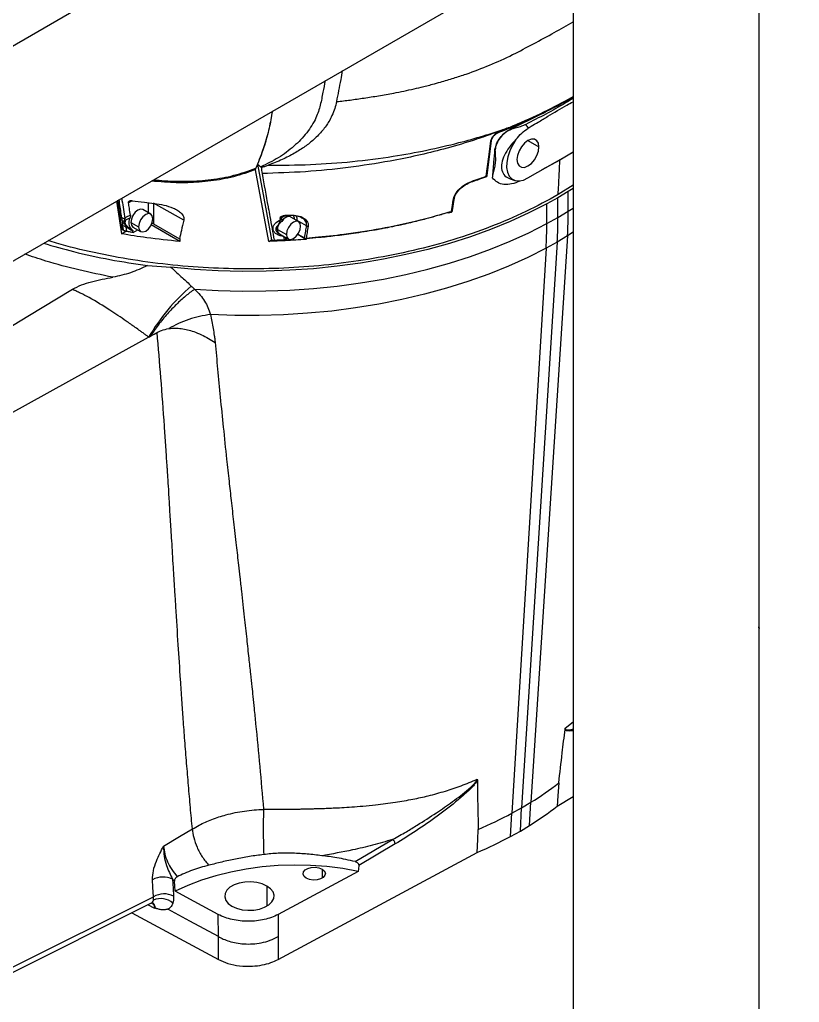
# Model space of a CAD drawing. Header units: millimetres. Extents: x -356 to 237, y 0 to 365.
# Drawn here: x -219.13 to -210.75, y 230.51 to 241.07 of the extents above; entities that cross this region are included whole.
import ezdxf

# ---------------------------------------------------------------- set-up
doc = ezdxf.new("R2010")
doc.units = ezdxf.units.MM

msp = doc.modelspace()

# ---------------------------------------------------------------- linework, layer by layer
at = {"color": 7, "linetype": 'Continuous', "lineweight": 25}
for p, q in [((-175.269, 266.149), (-223.396, 238.365)), ((-222.396, 236.633), (-174.269, 264.417)), ((-211.183, 190.186), (-211.183, 243.106)), ((-213.183, 241.952), (-213.183, 190.186)), ((-213.237, 240.207), (-213.183, 240.239)), ((-213.233, 240.215), (-213.183, 240.245)), ((-213.852, 239.896), (-213.845, 239.892)), ((-213.667, 239.771), (-213.549, 239.703)), ((-214.018, 239.67), (-214.022, 239.673)), ((-213.667, 239.369), (-213.183, 239.648)), ((-213.324, 239.562), (-213.518, 239.455)), ((-213.183, 239.647), (-213.324, 239.562)), ((-216.451, 238.688), (-216.593, 239.458)), ((-216.572, 239.517), (-216.59, 239.474)), ((-216.572, 239.517), (-216.476, 238.997)), ((-213.86, 239.36), (-213.808, 239.343)), ((-213.754, 239.338), (-213.754, 239.335)), ((-213.183, 239.291), (-213.343, 239.19)), ((-213.183, 239.257), (-213.234, 239.225)), ((-218.026, 238.814), (-218.073, 239.129)), ((-214.477, 239.019), (-214.461, 239.139)), ((-213.345, 239.156), (-213.465, 239.092)), ((-213.234, 239.225), (-213.345, 239.156)), ((-213.345, 238.944), (-213.345, 239.156)), ((-213.234, 239.013), (-213.234, 239.225)), ((-218.087, 239.121), (-218.035, 238.769)), ((-217.919, 239.125), (-217.958, 239.103)), ((-217.719, 238.981), (-217.803, 239.029)), ((-217.745, 238.996), (-217.745, 239.096)), ((-217.365, 238.915), (-217.69, 239.097)), ((-217.69, 239.097), (-217.69, 238.877)), ((-213.465, 238.879), (-213.465, 239.092)), ((-213.234, 239.013), (-213.183, 239.045)), ((-217.999, 238.933), (-218.005, 238.903)), ((-216.476, 238.997), (-216.422, 238.704)), ((-216.283, 238.96), (-216.315, 238.942)), ((-216.239, 238.963), (-216.239, 238.963)), ((-216.133, 238.901), (-216.216, 238.949)), ((-214.526, 238.993), (-214.49, 239.003)), ((-214.524, 239), (-214.487, 239.009)), ((-213.465, 238.879), (-213.345, 238.944)), ((-213.345, 238.944), (-213.234, 239.013)), ((-218.005, 238.903), (-218.002, 238.878)), ((-217.934, 238.891), (-217.85, 238.843)), ((-217.911, 238.842), (-217.828, 238.793)), ((-217.91, 238.783), (-217.859, 238.812)), ((-217.408, 238.687), (-217.715, 238.864)), ((-217.69, 238.877), (-217.411, 238.716)), ((-216.358, 238.817), (-216.263, 238.763)), ((-216.045, 238.856), (-216.145, 238.912)), ((-216.145, 238.912), (-216.145, 238.908)), ((-218.035, 238.769), (-217.987, 238.796)), ((-216.336, 238.768), (-216.241, 238.713)), ((-216.29, 238.738), (-216.294, 238.744)), ((-216.275, 238.702), (-216.249, 238.718)), ((-216.271, 238.711), (-216.255, 238.721)), ((-216.144, 238.761), (-216.141, 238.76)), ((-216.141, 238.76), (-216.062, 238.718)), ((-216.139, 238.766), (-216.067, 238.727)), ((-216.05, 238.709), (-216.106, 238.741)), ((-216.051, 238.722), (-215.955, 238.732)), ((-213.242, 238.748), (-213.637, 232.659)), ((-213.242, 238.748), (-213.353, 238.679)), ((-213.183, 238.785), (-213.242, 238.748)), ((-216.451, 238.688), (-216.422, 238.704)), ((-213.473, 238.615), (-213.841, 232.541)), ((-213.353, 238.679), (-213.735, 232.598)), ((-213.353, 238.679), (-213.473, 238.615)), ((-217.755, 238.427), (-217.503, 238.409)), ((-211.186, 234.534), (-211.183, 234.563)), ((-211.183, 234.511), (-211.181, 234.534)), ((-213.266, 233.454), (-213.183, 233.522)), ((-213.352, 232.617), (-213.183, 232.721)), ((-213.841, 232.541), (-213.735, 232.598)), ((-213.749, 232.349), (-213.735, 232.598)), ((-213.735, 232.598), (-213.637, 232.659)), ((-213.651, 232.409), (-213.637, 232.659)), ((-213.854, 232.292), (-213.841, 232.541)), ((-213.749, 232.349), (-213.651, 232.409)), ((-213.854, 232.292), (-213.749, 232.349)), ((-215.523, 232.021), (-215.121, 232.259)), ((-215.095, 232.211), (-215.485, 231.98)), ((-216.35, 230.97), (-214.213, 232.12)), ((-215.49, 231.916), (-216.351, 231.453)), ((-215.879, 231.941), (-215.879, 231.843)), ((-216.472, 231.759), (-216.472, 231.542)), ((-219.232, 230.872), (-217.69, 231.644)), ((-217.691, 231.606), (-217.69, 231.644)), ((-219.268, 230.798), (-217.72, 231.573)), ((-217.675, 231.518), (-217.751, 231.557)), ((-217.924, 231.471), (-216.993, 230.97)), ((-217.671, 231.52), (-217.675, 231.518)), ((-216.993, 231.217), (-216.994, 231.453)), ((-216.993, 231.217), (-216.993, 231.217)), ((-216.993, 230.97), (-216.993, 231.217)), ((-216.35, 231.217), (-216.35, 230.97))]:
    msp.add_line(p, q, dxfattribs=at)
at = {"color": 7, "linetype": 'Continuous', "lineweight": 25, "flags": 128}
for points in [[(-214.116, 239.388), (-214.088, 239.598), (-214.067, 239.763)], [(-214.107, 239.397), (-214.084, 239.567), (-214.058, 239.772)], [(-213.796, 239.781), (-213.833, 239.723), (-213.863, 239.661), (-213.884, 239.598), (-213.896, 239.537), (-213.897, 239.48), (-213.887, 239.43), (-213.868, 239.389), (-213.84, 239.359), (-213.804, 239.342), (-213.762, 239.338), (-213.716, 239.347), (-213.667, 239.369)], [(-213.549, 239.703), (-213.555, 239.742), (-213.572, 239.77), (-213.598, 239.785), (-213.631, 239.786), (-213.667, 239.771), (-213.704, 239.743), (-213.737, 239.705), (-213.763, 239.66), (-213.78, 239.612), (-213.786, 239.566)], [(-213.786, 239.566), (-213.78, 239.527), (-213.763, 239.499), (-213.737, 239.484), (-213.704, 239.483), (-213.667, 239.498), (-213.631, 239.526), (-213.598, 239.564), (-213.572, 239.609), (-213.555, 239.657), (-213.549, 239.703)], [(-216.538, 239.488), (-216.534, 239.484), (-216.531, 239.482)], [(-214.116, 239.388), (-214.116, 239.385), (-214.117, 239.383), (-214.118, 239.382), (-214.119, 239.381), (-214.12, 239.381)], [(-214.273, 239.333), (-214.274, 239.331), (-214.274, 239.329), (-214.275, 239.327), (-214.276, 239.327), (-214.277, 239.326)], [(-214.487, 239.009), (-214.478, 239.077), (-214.471, 239.13)], [(-217.803, 239.029), (-217.828, 239.034), (-217.857, 239.024), (-217.886, 239), (-217.911, 238.967), (-217.928, 238.928), (-217.934, 238.891)], [(-213.465, 239.092), (-213.657, 238.993), (-213.859, 238.902), (-214.069, 238.816), (-214.286, 238.738), (-214.511, 238.666), (-214.742, 238.602), (-214.979, 238.545), (-215.221, 238.496), (-215.468, 238.454), (-215.717, 238.42), (-215.97, 238.394), (-216.225, 238.377), (-216.481, 238.367), (-216.738, 238.365), (-216.994, 238.372), (-217.25, 238.386), (-217.503, 238.409)], [(-217.697, 238.931), (-217.703, 238.962), (-217.719, 238.981), (-217.744, 238.986), (-217.774, 238.976), (-217.803, 238.952), (-217.828, 238.918), (-217.844, 238.88), (-217.85, 238.843)], [(-217.85, 238.843), (-217.844, 238.813), (-217.828, 238.793), (-217.803, 238.789), (-217.774, 238.799), (-217.744, 238.822), (-217.719, 238.856), (-217.703, 238.894), (-217.697, 238.931)], [(-216.315, 238.942), (-216.314, 238.933), (-216.313, 238.926)], [(-216.216, 238.949), (-216.218, 238.95), (-216.234, 238.954), (-216.254, 238.951), (-216.274, 238.941), (-216.295, 238.925), (-216.313, 238.903)], [(-218.01, 238.805), (-218.015, 238.834), (-218.018, 238.856)], [(-217.986, 238.847), (-217.982, 238.817), (-217.978, 238.794)], [(-217.934, 238.891), (-217.928, 238.861), (-217.911, 238.842), (-217.911, 238.842)], [(-217.25, 238.174), (-216.995, 238.16), (-216.738, 238.153), (-216.482, 238.155), (-216.225, 238.164), (-215.971, 238.182), (-215.718, 238.208), (-215.468, 238.242), (-215.221, 238.283), (-214.979, 238.333), (-214.742, 238.39), (-214.511, 238.454), (-214.286, 238.526), (-214.069, 238.604), (-213.859, 238.689), (-213.657, 238.781), (-213.465, 238.879)], [(-216.11, 238.851), (-216.116, 238.881), (-216.133, 238.901), (-216.157, 238.905), (-216.187, 238.895), (-216.216, 238.872), (-216.241, 238.838), (-216.258, 238.8), (-216.263, 238.763)], [(-216.263, 238.763), (-216.258, 238.732), (-216.241, 238.713), (-216.216, 238.708), (-216.187, 238.718), (-216.157, 238.742), (-216.133, 238.776), (-216.116, 238.814), (-216.11, 238.851)], [(-216.29, 238.738), (-216.288, 238.739), (-216.286, 238.739)], [(-216.283, 238.706), (-216.287, 238.724), (-216.29, 238.738)], [(-216.275, 238.733), (-216.274, 238.726), (-216.271, 238.711)], [(-216.141, 238.76), (-216.141, 238.76), (-216.142, 238.761)], [(-216.051, 238.715), (-216.052, 238.715), (-216.052, 238.715)], [(-213.473, 238.615), (-213.669, 238.515), (-213.875, 238.422), (-214.089, 238.335), (-214.312, 238.256), (-214.542, 238.183), (-214.778, 238.119), (-215.021, 238.062), (-215.268, 238.013), (-215.52, 237.972), (-215.776, 237.939), (-216.034, 237.915), (-216.294, 237.899), (-216.555, 237.891), (-216.817, 237.892), (-217.078, 237.901)], [(-216.422, 238.704), (-216.412, 238.699), (-216.404, 238.695)], [(-219.649, 237.515), (-219.039, 237.883), (-218.561, 238.173)], [(-219.232, 236.834), (-218.398, 237.295), (-217.742, 237.658)], [(-217.742, 237.658), (-217.732, 237.663), (-217.724, 237.668)], [(-217.724, 237.668), (-217.683, 237.69), (-217.666, 237.7), (-217.658, 237.704), (-217.655, 237.706), (-217.653, 237.707), (-217.652, 237.708), (-217.652, 237.708), (-217.651, 237.708), (-217.651, 237.708)], [(-213.337, 232.867), (-213.346, 232.727), (-213.352, 232.617)], [(-217.583, 232.187), (-217.409, 232.291), (-217.272, 232.372)], [(-214.213, 232.12), (-214.206, 232.259), (-214.201, 232.368)], [(-215.49, 231.916), (-215.657, 231.946), (-215.828, 231.968), (-216.002, 231.98), (-216.176, 231.984), (-216.351, 231.978), (-216.524, 231.964), (-216.694, 231.941), (-216.86, 231.909), (-217.02, 231.869), (-217.174, 231.821), (-217.32, 231.765), (-217.456, 231.702)], [(-216.049, 231.843), (-216.073, 231.863), (-216.084, 231.886), (-216.08, 231.91), (-216.062, 231.932), (-216.033, 231.949), (-215.995, 231.959), (-215.954, 231.961), (-215.913, 231.955), (-215.879, 231.941)], [(-215.485, 231.98), (-215.488, 231.944), (-215.49, 231.916)], [(-215.879, 231.941), (-215.855, 231.921), (-215.844, 231.898), (-215.848, 231.874), (-215.866, 231.852), (-215.895, 231.835), (-215.933, 231.825), (-215.975, 231.823), (-216.015, 231.829), (-216.049, 231.843)], [(-217.69, 231.644), (-217.696, 231.746), (-217.7, 231.826)], [(-217.486, 231.834), (-217.48, 231.732), (-217.475, 231.652)], [(-217.456, 231.702), (-217.46, 231.761), (-217.463, 231.807)], [(-216.472, 231.759), (-216.523, 231.782), (-216.581, 231.797), (-216.644, 231.804), (-216.708, 231.802), (-216.769, 231.791), (-216.824, 231.772), (-216.869, 231.745), (-216.902, 231.714), (-216.921, 231.679), (-216.925, 231.642), (-216.914, 231.605), (-216.887, 231.571), (-216.848, 231.542)], [(-216.848, 231.542), (-216.798, 231.52), (-216.739, 231.504), (-216.676, 231.498), (-216.612, 231.5), (-216.551, 231.511), (-216.496, 231.53), (-216.451, 231.556), (-216.418, 231.588), (-216.399, 231.623), (-216.395, 231.66), (-216.406, 231.696), (-216.433, 231.73), (-216.472, 231.759)], [(-216.994, 231.453), (-217.253, 231.593), (-217.456, 231.702)], [(-216.993, 231.217), (-217.298, 231.38), (-217.537, 231.509)], [(-216.351, 231.453), (-216.35, 231.321), (-216.35, 231.217)]]:
    msp.add_lwpolyline(points, dxfattribs=at)
at = {"color": 7, "linetype": 'Continuous', "lineweight": 25}
for centre, radius, start, end in [((-213.242, 240.215), 0.00894, 302.2002, 359.6587), ((-213.979, 239.869), 0.00706, 299.1763, 4.6041), ((-213.818, 239.933), 0.00722, 298.528, 3.5209), ((-213.503, 240.034), 0.208, 205.2787, 218.3751), ((-214.069, 239.775), 0.0118, 281.6309, 349.5881), ((-214.126, 239.399), 0.0197, 289.9018, 352.5488), ((-214.118, 239.399), 0.0119, 281.6111, 348.4035), ((-214.473, 239.143), 0.0125, 277.1992, 347.9132), ((-217.991, 239.02), 0.0871, 242.8412, 264.5899), ((-217.856, 238.888), 0.0992, 151.2823, 225.9478), ((-216.332, 238.963), 0.0264, 277.705, 307.8674), ((-216.329, 238.947), 0.0264, 277.7622, 307.8557), ((-216.293, 238.966), 0.018, 346.2319, 6.3812), ((-216.255, 238.968), 0.0169, 345.1278, 6.5792), ((-216.244, 238.92), 0.0709, 3.5048, 40.6259), ((-216.245, 238.915), 0.1, 357.8304, 26.3282), ((-214.496, 239.022), 0.0197, 286.6671, 352.4427), ((-214.494, 239.009), 0.00681, 301.2528, 6.8237), ((-214.489, 239.022), 0.0127, 277.6645, 346.6762), ((-217.325, 239.011), 4.091, 356.3239, 0.0315), ((-217.978, 238.934), 0.087, 242.843, 264.6539), ((-216.288, 238.824), 0.0742, 153.7161, 227.8306), ((-216.226, 238.816), 0.132, 162.6064, 179.2822), ((-216.304, 238.812), 0.0543, 174.3058, 234.7873), ((-216.334, 238.894), 0.0428, 240.5673, 244.4243), ((-216.158, 238.887), 0.0282, 62.5798, 88.2101), ((-216.029, 238.879), 0.0276, 234.5346, 270.31), ((-217.835, 238.877), 4.37, 356.5655, 0.032), ((-216.332, 238.78), 0.0133, 241.3242, 252.994), ((-216.302, 238.704), 0.0192, 346.4159, 5.4824), ((-216.287, 238.732), 0.0264, 278.1903, 307.9014), ((-216.28, 238.71), 0.00975, 305.1671, 6.1407), ((-216.051, 238.749), 0.0276, 234.5445, 270.2208), ((-216.057, 238.726), 0.00993, 174.6708, 236.1236), ((-216.053, 238.735), 0.0197, 241.743, 271.9634), ((-216.065, 238.72), 0.015, 341.1683, 5.5215), ((-216.285, 238.72), 0.0197, 273.004, 299.9798), ((-215.889, 236.578), 2.145, 130.5601, 149.7658), ((-215.409, 235.533), 3.377, 301.668, 307.8568), ((-215.415, 235.269), 3.36, 301.6677, 307.8703), ((-215.941, 236.453), 4.44, 293.0712, 298.2271), ((-215.944, 236.187), 4.42, 293.0607, 298.2267), ((-217.585, 231.624), 0.232, 64.6172, 119.6999), ((-217.574, 231.442), 0.232, 64.6172, 119.6999), ((-217.748, 231.627), 0.0611, 297.7908, 340.6059), ((-217.611, 231.436), 0.188, 47.2264, 114.9191)]:
    msp.add_arc(centre, radius, start, end, dxfattribs=at)
for points, knots in [([(-215.721, 240.19), (-215.673, 240.195), (-215.576, 240.207), (-215.426, 240.228), (-215.27, 240.253), (-215.09, 240.285), (-214.929, 240.318), (-214.8, 240.348), (-214.733, 240.365), (-214.673, 240.381), (-214.587, 240.405), (-214.466, 240.441), (-214.29, 240.499), (-214.078, 240.579), (-213.837, 240.69), (-213.608, 240.811), (-213.391, 240.927), (-213.25, 241.008), (-213.183, 241.046)], [0, 0, 0, 0, 0.053377, 0.109375, 0.167916, 0.228913, 0.311497, 0.350924, 0.375944, 0.387313, 0.420466, 0.474783, 0.526885, 0.626557, 0.726514, 0.820228, 0.914666, 1, 1, 1, 1]), ([(-215.721, 240.19), (-215.706, 240.269), (-215.684, 240.38), (-215.664, 240.491), (-215.658, 240.523)], [0, 0, 0, 0, 0.709772, 1, 1, 1, 1]), ([(-215.845, 240.415), (-215.854, 240.373), (-215.872, 240.286), (-215.895, 240.151), (-215.945, 240), (-216.041, 239.849), (-216.18, 239.705), (-216.347, 239.58), (-216.474, 239.519), (-216.538, 239.488)], [0, 0, 0, 0, 0.104007, 0.219467, 0.336413, 0.49124, 0.654853, 0.825425, 1, 1, 1, 1]), ([(-215.721, 240.19), (-215.728, 240.165), (-215.743, 240.115), (-215.77, 240.043), (-215.802, 239.98), (-215.837, 239.927), (-215.874, 239.878), (-215.918, 239.83), (-215.98, 239.77), (-216.065, 239.703), (-216.179, 239.631), (-216.311, 239.562), (-216.408, 239.526), (-216.459, 239.506)], [0, 0, 0, 0, 0.072782, 0.15007, 0.21883, 0.273377, 0.331666, 0.393981, 0.460637, 0.576113, 0.703461, 0.844178, 1, 1, 1, 1]), ([(-213.86, 239.916), (-213.751, 239.963), (-213.538, 240.053), (-213.333, 240.162), (-213.233, 240.215)], [0, 0, 0, 0, 0.511937, 1, 1, 1, 1]), ([(-213.815, 239.926), (-213.724, 239.965), (-213.527, 240.05), (-213.339, 240.152), (-213.237, 240.207)], [0, 0, 0, 0, 0.461564, 1, 1, 1, 1]), ([(-213.811, 239.933), (-213.711, 239.977), (-213.514, 240.061), (-213.326, 240.164), (-213.233, 240.215)], [0, 0, 0, 0, 0.509261, 1, 1, 1, 1]), ([(-213.183, 240.225), (-213.21, 240.208), (-213.374, 240.106), (-213.547, 240.018), (-213.691, 239.945)], [0, 0, 0, 0, 0.1637062, 1, 1, 1, 1]), ([(-213.666, 239.904), (-213.662, 239.907), (-213.651, 239.913), (-213.615, 239.935), (-213.548, 239.975), (-213.421, 240.052), (-213.296, 240.126), (-213.205, 240.177), (-213.183, 240.189)], [0, 0, 0, 0, 0.023593, 0.068748, 0.223729, 0.442369, 0.863702, 1, 1, 1, 1]), ([(-216.413, 240.087), (-216.424, 240.026), (-216.446, 239.9), (-216.499, 239.709), (-216.547, 239.582), (-216.572, 239.517)], [0, 0, 0, 0, 0.313418, 0.647928, 1, 1, 1, 1]), ([(-216.414, 240.086), (-216.424, 240.025), (-216.445, 239.901), (-216.499, 239.711), (-216.547, 239.584), (-216.572, 239.517)], [0, 0, 0, 0, 0.3152672, 0.6375487, 1, 1, 1, 1]), ([(-213.56, 240.04), (-213.561, 240.039), (-213.656, 239.987), (-213.755, 239.941), (-213.852, 239.896)], [0, 0, 0, 0, 0.0100395, 1, 1, 1, 1]), ([(-213.893, 239.904), (-213.955, 239.88), (-214.078, 239.832), (-214.305, 239.756), (-214.564, 239.68), (-214.858, 239.608), (-215.199, 239.539), (-215.599, 239.478), (-216.059, 239.431), (-216.368, 239.422), (-216.524, 239.417)], [0, 0, 0, 0, 0.073544, 0.147959, 0.266703, 0.374847, 0.485207, 0.654649, 0.826234, 1, 1, 1, 1]), ([(-216.459, 239.506), (-216.307, 239.507), (-216.005, 239.509), (-215.555, 239.542), (-215.139, 239.595), (-214.757, 239.664), (-214.435, 239.74), (-214.148, 239.819), (-213.977, 239.876), (-213.893, 239.905)], [0, 0, 0, 0, 0.175199, 0.34766, 0.517542, 0.65746, 0.793488, 0.897808, 1, 1, 1, 1]), ([(-214.067, 239.763), (-214.064, 239.774), (-214.058, 239.797), (-214.035, 239.826), (-214.007, 239.853), (-213.984, 239.864), (-213.972, 239.869)], [0, 0, 0, 0, 0.222338, 0.47746, 0.744578, 1, 1, 1, 1]), ([(-214.022, 239.673), (-214.017, 239.694), (-214.007, 239.741), (-213.969, 239.8), (-213.935, 239.838), (-213.915, 239.854), (-213.894, 239.872), (-213.873, 239.884), (-213.852, 239.896)], [0, 0, 0, 0, 0.2284838, 0.4874473, 0.7167757, 0.7495566, 0.753184, 1, 1, 1, 1]), ([(-213.845, 239.892), (-213.868, 239.882), (-213.914, 239.86), (-213.966, 239.804), (-214, 239.75), (-214.016, 239.704), (-214.017, 239.681), (-214.018, 239.67)], [0, 0, 0, 0, 0.249649, 0.512109, 0.768063, 0.887523, 1, 1, 1, 1]), ([(-213.976, 239.863), (-213.951, 239.872), (-213.897, 239.893), (-213.844, 239.915), (-213.815, 239.926)], [0, 0, 0, 0, 0.454454, 1, 1, 1, 1]), ([(-213.972, 239.869), (-213.942, 239.881), (-213.888, 239.902), (-213.835, 239.924), (-213.811, 239.933)], [0, 0, 0, 0, 0.5619684, 1, 1, 1, 1]), ([(-213.893, 239.904), (-213.888, 239.906), (-213.877, 239.91), (-213.866, 239.914), (-213.86, 239.916)], [0, 0, 0, 0, 0.500377, 1, 1, 1, 1]), ([(-213.893, 239.905), (-213.893, 239.904), (-213.893, 239.904), (-213.893, 239.904), (-213.893, 239.904)], [0, 0, 0, 0, 0.560072, 1, 1, 1, 1]), ([(-213.811, 239.933), (-213.82, 239.93), (-213.837, 239.924), (-213.853, 239.918), (-213.86, 239.915)], [0, 0, 0, 0, 0.558649, 1, 1, 1, 1]), ([(-213.86, 239.915), (-213.86, 239.915), (-213.86, 239.916), (-213.86, 239.916), (-213.86, 239.916)], [0, 0, 0, 0, 0.501179, 1, 1, 1, 1]), ([(-213.691, 239.945), (-213.706, 239.938), (-213.739, 239.923), (-213.791, 239.908), (-213.827, 239.897), (-213.845, 239.892)], [0, 0, 0, 0, 0.311528, 0.650732, 1, 1, 1, 1]), ([(-213.796, 239.781), (-213.776, 239.805), (-213.739, 239.853), (-213.689, 239.888), (-213.666, 239.904)], [0, 0, 0, 0, 0.520743, 1, 1, 1, 1]), ([(-214.058, 239.772), (-214.055, 239.781), (-214.05, 239.8), (-214.031, 239.825), (-214.006, 239.848), (-213.986, 239.858), (-213.976, 239.863)], [0, 0, 0, 0, 0.216058, 0.46902, 0.73875, 1, 1, 1, 1]), ([(-213.796, 239.781), (-213.821, 239.755), (-213.869, 239.704), (-213.921, 239.619), (-213.952, 239.533), (-213.953, 239.454), (-213.92, 239.387), (-213.879, 239.369), (-213.859, 239.36)], [0, 0, 0, 0, 0.210831, 0.411117, 0.589342, 0.740845, 0.873203, 1, 1, 1, 1]), ([(-214.048, 239.369), (-214.043, 239.426), (-214.035, 239.527), (-214.026, 239.628), (-214.022, 239.673)], [0, 0, 0, 0, 0.560218, 1, 1, 1, 1]), ([(-214.048, 239.369), (-214.045, 239.388), (-214.04, 239.426), (-214.023, 239.482), (-214.013, 239.541), (-214.014, 239.604), (-214.017, 239.647), (-214.018, 239.67)], [0, 0, 0, 0, 0.189971, 0.379178, 0.574949, 0.773808, 1, 1, 1, 1]), ([(-213.343, 239.19), (-213.339, 239.259), (-213.333, 239.384), (-213.327, 239.508), (-213.324, 239.562)], [0, 0, 0, 0, 0.55975, 1, 1, 1, 1]), ([(-216.593, 239.458), (-216.671, 239.431), (-216.828, 239.376), (-217.074, 239.333), (-217.323, 239.314), (-217.536, 239.32), (-217.666, 239.332), (-217.714, 239.336)], [0, 0, 0, 0, 0.218812, 0.438035, 0.655993, 0.874545, 1, 1, 1, 1]), ([(-217.691, 239.35), (-217.65, 239.346), (-217.526, 239.335), (-217.319, 239.33), (-217.071, 239.348), (-216.825, 239.391), (-216.668, 239.446), (-216.59, 239.474)], [0, 0, 0, 0, 0.110062, 0.332778, 0.55469, 0.777784, 1, 1, 1, 1]), ([(-216.593, 239.458), (-216.593, 239.459), (-216.593, 239.462), (-216.592, 239.467), (-216.591, 239.471), (-216.59, 239.474)], [0, 0, 0, 0, 0.211645, 0.467802, 1, 1, 1, 1]), ([(-216.572, 239.517), (-216.566, 239.512), (-216.555, 239.502), (-216.543, 239.493), (-216.538, 239.488)], [0, 0, 0, 0, 0.4986937, 1, 1, 1, 1]), ([(-216.531, 239.482), (-216.519, 239.486), (-216.495, 239.494), (-216.471, 239.502), (-216.459, 239.506)], [0, 0, 0, 0, 0.498426, 1, 1, 1, 1]), ([(-216.531, 239.482), (-216.53, 239.471), (-216.529, 239.449), (-216.526, 239.428), (-216.524, 239.417)], [0, 0, 0, 0, 0.485401, 1, 1, 1, 1]), ([(-216.524, 239.417), (-216.502, 239.298), (-216.48, 239.174), (-216.452, 239.02), (-216.43, 238.9), (-216.409, 238.785), (-216.394, 238.701)], [0, 0, 0, 0, 0.500133, 0.517603, 0.647186, 1, 1, 1, 1]), ([(-214.276, 239.327), (-214.253, 239.335), (-214.2, 239.352), (-214.148, 239.371), (-214.119, 239.381)], [0, 0, 0, 0, 0.454697, 1, 1, 1, 1]), ([(-214.273, 239.333), (-214.244, 239.343), (-214.191, 239.361), (-214.139, 239.379), (-214.116, 239.388)], [0, 0, 0, 0, 0.561676, 1, 1, 1, 1]), ([(-213.754, 239.335), (-213.783, 239.323), (-213.838, 239.301), (-213.922, 239.296), (-213.998, 239.316), (-214.032, 239.352), (-214.048, 239.369)], [0, 0, 0, 0, 0.291647, 0.549324, 0.780119, 1, 1, 1, 1]), ([(-214.471, 239.13), (-214.469, 239.14), (-214.465, 239.162), (-214.444, 239.204), (-214.405, 239.254), (-214.345, 239.303), (-214.297, 239.323), (-214.273, 239.333)], [0, 0, 0, 0, 0.105778, 0.221593, 0.474796, 0.7415, 1, 1, 1, 1]), ([(-214.461, 239.14), (-214.459, 239.149), (-214.455, 239.169), (-214.436, 239.207), (-214.399, 239.253), (-214.343, 239.298), (-214.299, 239.317), (-214.277, 239.326)], [0, 0, 0, 0, 0.10358, 0.217589, 0.46931, 0.737661, 1, 1, 1, 1]), ([(-213.343, 239.19), (-213.458, 239.127), (-213.692, 239), (-214.071, 238.839), (-214.476, 238.699), (-214.899, 238.586), (-215.327, 238.5), (-215.754, 238.439), (-216.182, 238.402), (-216.613, 238.388), (-217.048, 238.397), (-217.481, 238.429), (-217.909, 238.484), (-218.326, 238.564), (-218.63, 238.635), (-218.792, 238.687), (-218.822, 238.697)], [0, 0, 0, 0, 0.069535, 0.142083, 0.218399, 0.297169, 0.374857, 0.45037, 0.526657, 0.603302, 0.679883, 0.757533, 0.834249, 0.909614, 0.983243, 1, 1, 1, 1]), ([(-218.031, 238.942), (-218.038, 238.993), (-218.048, 239.058), (-218.058, 239.122), (-218.06, 239.136)], [0, 0, 0, 0, 0.780793, 1, 1, 1, 1]), ([(-218.032, 239.152), (-218.031, 239.144), (-218.02, 239.071), (-218.009, 238.998), (-217.999, 238.933)], [0, 0, 0, 0, 0.114837, 1, 1, 1, 1]), ([(-217.958, 239.103), (-217.958, 239.104), (-217.959, 239.108), (-217.957, 239.114), (-217.953, 239.119), (-217.946, 239.123), (-217.935, 239.127), (-217.925, 239.126), (-217.92, 239.125)], [0, 0, 0, 0, 0.110056, 0.216665, 0.326868, 0.447541, 0.681327, 1, 1, 1, 1]), ([(-217.938, 238.969), (-217.942, 238.994), (-217.949, 239.039), (-217.955, 239.083), (-217.958, 239.103)], [0, 0, 0, 0, 0.559941, 1, 1, 1, 1]), ([(-217.92, 239.125), (-217.876, 239.119), (-217.797, 239.109), (-217.718, 239.1), (-217.683, 239.096)], [0, 0, 0, 0, 0.558933, 1, 1, 1, 1]), ([(-217.683, 239.096), (-217.648, 239.091), (-217.578, 239.081), (-217.492, 239.054), (-217.43, 239.023), (-217.396, 238.997), (-217.377, 238.974), (-217.367, 238.955), (-217.362, 238.935), (-217.364, 238.922), (-217.365, 238.915)], [0, 0, 0, 0, 0.2654573, 0.5329799, 0.6735929, 0.788068, 0.8485173, 0.9023674, 0.9518742, 1, 1, 1, 1]), ([(-218.022, 238.907), (-218.024, 238.914), (-218.028, 238.925), (-218.03, 238.937), (-218.031, 238.942)], [0, 0, 0, 0, 0.575267, 1, 1, 1, 1]), ([(-217.999, 238.933), (-217.991, 238.941), (-217.972, 238.957), (-217.95, 238.965), (-217.938, 238.969)], [0, 0, 0, 0, 0.479038, 1, 1, 1, 1]), ([(-217.943, 238.936), (-217.955, 238.932), (-217.972, 238.927), (-217.991, 238.913), (-217.995, 238.903), (-217.996, 238.898)], [0, 0, 0, 0, 0.525608, 0.78684, 1, 1, 1, 1]), ([(-217.938, 238.969), (-217.938, 238.964), (-217.938, 238.953), (-217.941, 238.942), (-217.943, 238.936)], [0, 0, 0, 0, 0.468287, 1, 1, 1, 1]), ([(-216.29, 238.738), (-216.316, 238.744), (-216.353, 238.753), (-216.392, 238.784), (-216.408, 238.815), (-216.405, 238.849), (-216.38, 238.89), (-216.347, 238.908), (-216.325, 238.921)], [0, 0, 0, 0, 0.2747674, 0.3983832, 0.5100513, 0.6188507, 0.7361199, 1, 1, 1, 1]), ([(-216.355, 238.857), (-216.348, 238.868), (-216.34, 238.885), (-216.328, 238.906), (-216.326, 238.917), (-216.325, 238.921)], [0, 0, 0, 0, 0.560278, 0.80384, 1, 1, 1, 1]), ([(-216.328, 238.936), (-216.328, 238.939), (-216.328, 238.944), (-216.323, 238.953), (-216.31, 238.961), (-216.293, 238.966), (-216.281, 238.967), (-216.275, 238.968)], [0, 0, 0, 0, 0.101069, 0.210017, 0.457134, 0.725827, 1, 1, 1, 1]), ([(-216.325, 238.921), (-216.326, 238.924), (-216.327, 238.929), (-216.328, 238.934), (-216.328, 238.936)], [0, 0, 0, 0, 0.559949, 1, 1, 1, 1]), ([(-216.303, 238.955), (-216.306, 238.954), (-216.309, 238.952), (-216.313, 238.949), (-216.315, 238.946), (-216.316, 238.944), (-216.316, 238.942), (-216.315, 238.942)], [0, 0, 0, 0, 0.460719, 0.640764, 0.784178, 0.898762, 1, 1, 1, 1]), ([(-216.313, 238.926), (-216.312, 238.922), (-216.311, 238.915), (-216.313, 238.907), (-216.313, 238.903)], [0, 0, 0, 0, 0.53749, 1, 1, 1, 1]), ([(-216.306, 238.954), (-216.301, 238.956), (-216.292, 238.96), (-216.281, 238.961), (-216.275, 238.961)], [0, 0, 0, 0, 0.464109, 1, 1, 1, 1]), ([(-216.275, 238.968), (-216.268, 238.968), (-216.256, 238.969), (-216.244, 238.969), (-216.239, 238.97)], [0, 0, 0, 0, 0.560017, 1, 1, 1, 1]), ([(-216.275, 238.961), (-216.27, 238.962), (-216.258, 238.962), (-216.246, 238.963), (-216.239, 238.963)], [0, 0, 0, 0, 0.45257, 1, 1, 1, 1]), ([(-216.095, 238.938), (-216.098, 238.939), (-216.12, 238.953), (-216.17, 238.965), (-216.216, 238.966), (-216.24, 238.967)], [0, 0, 0, 0, 0.070051, 0.524488, 1, 1, 1, 1]), ([(-216.239, 238.97), (-216.213, 238.97), (-216.162, 238.97), (-216.093, 238.952), (-216.045, 238.918), (-216.028, 238.88), (-216.029, 238.861), (-216.029, 238.851)], [0, 0, 0, 0, 0.284659, 0.553094, 0.787629, 0.894018, 1, 1, 1, 1]), ([(-216.045, 238.856), (-216.045, 238.865), (-216.044, 238.883), (-216.056, 238.907), (-216.074, 238.926), (-216.089, 238.934), (-216.095, 238.938)], [0, 0, 0, 0, 0.254064, 0.513651, 0.783637, 1, 1, 1, 1]), ([(-214.614, 238.971), (-214.648, 238.962), (-214.726, 238.939), (-214.858, 238.905), (-214.975, 238.877), (-215.067, 238.857), (-215.123, 238.846), (-215.176, 238.835), (-215.225, 238.826), (-215.27, 238.817), (-215.376, 238.798), (-215.532, 238.773), (-215.731, 238.747), (-215.9, 238.728), (-216.003, 238.72), (-216.049, 238.716)], [0, 0, 0, 0, 0.073018, 0.16737, 0.279384, 0.321012, 0.360162, 0.396836, 0.431042, 0.462789, 0.492115, 0.650502, 0.788263, 0.904877, 1, 1, 1, 1]), ([(-215.955, 238.732), (-215.851, 238.742), (-215.615, 238.764), (-215.25, 238.824), (-214.876, 238.901), (-214.636, 238.968), (-214.524, 239)], [0, 0, 0, 0, 0.214337, 0.489163, 0.759471, 1, 1, 1, 1]), ([(-214.496, 239.005), (-214.518, 238.999), (-214.557, 238.987), (-214.596, 238.976), (-214.614, 238.971)], [0, 0, 0, 0, 0.559299, 1, 1, 1, 1]), ([(-213.353, 238.679), (-213.351, 238.728), (-213.346, 238.816), (-213.345, 238.905), (-213.345, 238.944)], [0, 0, 0, 0, 0.555554, 1, 1, 1, 1]), ([(-218.01, 238.805), (-218.013, 238.807), (-218.018, 238.81), (-218.024, 238.812), (-218.026, 238.814)], [0, 0, 0, 0, 0.559903, 1, 1, 1, 1]), ([(-218.019, 238.887), (-218.019, 238.891), (-218.019, 238.898), (-218.021, 238.904), (-218.022, 238.907)], [0, 0, 0, 0, 0.531023, 1, 1, 1, 1]), ([(-218.005, 238.903), (-218.009, 238.904), (-218.014, 238.905), (-218.019, 238.906), (-218.022, 238.907)], [0, 0, 0, 0, 0.5775625, 1, 1, 1, 1]), ([(-218.018, 238.856), (-218.019, 238.862), (-218.02, 238.872), (-218.019, 238.883), (-218.019, 238.887)], [0, 0, 0, 0, 0.577971, 1, 1, 1, 1]), ([(-218.002, 238.878), (-218.005, 238.88), (-218.011, 238.882), (-218.016, 238.886), (-218.019, 238.887)], [0, 0, 0, 0, 0.567665, 1, 1, 1, 1]), ([(-217.996, 238.898), (-217.998, 238.899), (-218.001, 238.901), (-218.004, 238.903), (-218.005, 238.903)], [0, 0, 0, 0, 0.5497097, 1, 1, 1, 1]), ([(-218.002, 238.878), (-218, 238.873), (-217.998, 238.867), (-217.994, 238.861), (-217.992, 238.855), (-217.989, 238.851), (-217.986, 238.847)], [0, 0, 0, 0, 0.484631, 0.502147, 0.631585, 1, 1, 1, 1]), ([(-217.993, 238.876), (-217.995, 238.877), (-217.997, 238.878), (-218, 238.878), (-218.002, 238.878)], [0, 0, 0, 0, 0.539633, 1, 1, 1, 1]), ([(-217.996, 238.898), (-217.997, 238.894), (-217.998, 238.887), (-217.995, 238.88), (-217.993, 238.876)], [0, 0, 0, 0, 0.472474, 1, 1, 1, 1]), ([(-217.993, 238.876), (-217.99, 238.871), (-217.982, 238.858), (-217.959, 238.838), (-217.939, 238.825), (-217.925, 238.817)], [0, 0, 0, 0, 0.212363, 0.482747, 1, 1, 1, 1]), ([(-217.912, 238.797), (-217.927, 238.805), (-217.954, 238.819), (-217.977, 238.839), (-217.986, 238.847)], [0, 0, 0, 0, 0.572071, 1, 1, 1, 1]), ([(-217.925, 238.817), (-217.922, 238.815), (-217.915, 238.81), (-217.913, 238.802), (-217.912, 238.797)], [0, 0, 0, 0, 0.46499, 1, 1, 1, 1]), ([(-217.69, 238.877), (-217.695, 238.88), (-217.7, 238.882), (-217.707, 238.883), (-217.708, 238.883)], [0, 0, 0, 0, 0.787738, 1, 1, 1, 1]), ([(-217.365, 238.915), (-217.373, 238.878), (-217.389, 238.812), (-217.404, 238.745), (-217.411, 238.716)], [0, 0, 0, 0, 0.560296, 1, 1, 1, 1]), ([(-216.355, 238.857), (-216.361, 238.85), (-216.371, 238.841), (-216.377, 238.824), (-216.377, 238.811), (-216.372, 238.799), (-216.36, 238.783), (-216.347, 238.774), (-216.338, 238.769)], [0, 0, 0, 0, 0.241867, 0.357573, 0.46784, 0.584345, 0.716701, 1, 1, 1, 1]), ([(-216.313, 238.903), (-216.317, 238.899), (-216.324, 238.891), (-216.331, 238.883), (-216.338, 238.876), (-216.345, 238.869), (-216.35, 238.86), (-216.352, 238.855)], [0, 0, 0, 0, 0.259651, 0.513844, 0.527106, 0.758749, 1, 1, 1, 1]), ([(-216.067, 238.727), (-216.063, 238.751), (-216.056, 238.794), (-216.049, 238.837), (-216.045, 238.856)], [0, 0, 0, 0, 0.560044, 1, 1, 1, 1]), ([(-216.029, 238.851), (-216.033, 238.827), (-216.04, 238.784), (-216.047, 238.741), (-216.051, 238.722)], [0, 0, 0, 0, 0.55996, 1, 1, 1, 1]), ([(-217.408, 238.687), (-217.526, 238.699), (-217.736, 238.72), (-217.944, 238.754), (-218.035, 238.769)], [0, 0, 0, 0, 0.562659, 1, 1, 1, 1]), ([(-217.978, 238.794), (-217.985, 238.796), (-217.996, 238.798), (-218.006, 238.803), (-218.01, 238.805)], [0, 0, 0, 0, 0.577001, 1, 1, 1, 1]), ([(-217.91, 238.783), (-217.923, 238.785), (-217.945, 238.788), (-217.968, 238.792), (-217.978, 238.794)], [0, 0, 0, 0, 0.5604522, 1, 1, 1, 1]), ([(-217.91, 238.783), (-217.91, 238.785), (-217.911, 238.79), (-217.912, 238.795), (-217.912, 238.797)], [0, 0, 0, 0, 0.560068, 1, 1, 1, 1]), ([(-217.405, 238.716), (-217.407, 238.716), (-217.408, 238.716), (-217.41, 238.716), (-217.411, 238.716)], [0, 0, 0, 0, 0.559897, 1, 1, 1, 1]), ([(-217.405, 238.716), (-217.406, 238.71), (-217.407, 238.701), (-217.408, 238.691), (-217.408, 238.687)], [0, 0, 0, 0, 0.56006, 1, 1, 1, 1]), ([(-216.05, 238.709), (-216.125, 238.704), (-216.258, 238.694), (-216.392, 238.69), (-216.451, 238.688)], [0, 0, 0, 0, 0.559513, 1, 1, 1, 1]), ([(-216.394, 238.701), (-216.373, 238.702), (-216.336, 238.704), (-216.299, 238.705), (-216.283, 238.706)], [0, 0, 0, 0, 0.5601, 1, 1, 1, 1]), ([(-216.049, 238.716), (-216.05, 238.716), (-216.05, 238.716), (-216.051, 238.715), (-216.051, 238.715)], [0, 0, 0, 0, 0.554547, 1, 1, 1, 1]), ([(-216.049, 238.716), (-216.049, 238.715), (-216.05, 238.712), (-216.05, 238.71), (-216.05, 238.709)], [0, 0, 0, 0, 0.560093, 1, 1, 1, 1]), ([(-218.872, 238.668), (-218.764, 238.637), (-218.529, 238.569), (-218.156, 238.488), (-217.889, 238.447), (-217.755, 238.427)], [0, 0, 0, 0, 0.292955, 0.643437, 1, 1, 1, 1]), ([(-216.404, 238.695), (-216.402, 238.695), (-216.4, 238.694), (-216.396, 238.695), (-216.394, 238.697), (-216.394, 238.699), (-216.394, 238.701), (-216.394, 238.701)], [0, 0, 0, 0, 0.2973199, 0.5237322, 0.7363256, 0.8596165, 1, 1, 1, 1]), ([(-216.404, 238.694), (-216.386, 238.695), (-216.346, 238.697), (-216.306, 238.699), (-216.284, 238.7)], [0, 0, 0, 0, 0.452546, 1, 1, 1, 1]), ([(-218.126, 238.302), (-218.248, 238.327), (-218.49, 238.376), (-218.806, 238.461), (-218.998, 238.526), (-219.074, 238.551)], [0, 0, 0, 0, 0.381143, 0.755959, 1, 1, 1, 1]), ([(-217.755, 238.427), (-217.815, 238.399), (-217.934, 238.345), (-218.062, 238.316), (-218.126, 238.302)], [0, 0, 0, 0, 0.500197, 1, 1, 1, 1]), ([(-217.503, 238.409), (-217.462, 238.372), (-217.388, 238.305), (-217.315, 238.237), (-217.284, 238.207)], [0, 0, 0, 0, 0.562236, 1, 1, 1, 1]), ([(-218.561, 238.173), (-218.529, 238.189), (-218.463, 238.223), (-218.355, 238.255), (-218.242, 238.283), (-218.165, 238.295), (-218.126, 238.302)], [0, 0, 0, 0, 0.234666, 0.482881, 0.740085, 1, 1, 1, 1]), ([(-217.284, 238.207), (-217.277, 238.201), (-217.266, 238.191), (-217.255, 238.179), (-217.25, 238.174)], [0, 0, 0, 0, 0.561785, 1, 1, 1, 1]), ([(-218.547, 238.164), (-218.547, 238.164), (-218.547, 238.164), (-218.547, 238.164), (-218.547, 238.164), (-218.547, 238.164), (-218.547, 238.164), (-218.547, 238.164), (-218.548, 238.165), (-218.548, 238.165), (-218.549, 238.166), (-218.552, 238.167), (-218.555, 238.17), (-218.559, 238.172), (-218.561, 238.173)], [0, 0, 0, 0, 0.001712, 0.003034, 0.005487, 0.009649, 0.017274, 0.030889, 0.055161, 0.098339, 0.175672, 0.313605, 0.559951, 1, 1, 1, 1]), ([(-217.765, 237.677), (-217.769, 237.679), (-217.776, 237.684), (-217.788, 237.693), (-217.807, 237.707), (-217.841, 237.73), (-217.901, 237.773), (-218.009, 237.849), (-218.172, 237.959), (-218.335, 238.06), (-218.456, 238.123), (-218.507, 238.147), (-218.53, 238.157), (-218.539, 238.161), (-218.544, 238.163), (-218.546, 238.164), (-218.547, 238.164)], [0, 0, 0, 0, 0.015719, 0.02811, 0.050325, 0.090225, 0.161998, 0.290949, 0.52013, 0.799385, 0.914349, 0.962867, 0.983758, 0.992861, 0.996849, 1, 1, 1, 1]), ([(-217.25, 238.174), (-217.282, 238.15), (-217.35, 238.098), (-217.446, 238.01), (-217.545, 237.906), (-217.64, 237.793), (-217.697, 237.708), (-217.724, 237.668)], [0, 0, 0, 0, 0.173807, 0.363943, 0.561587, 0.79033, 1, 1, 1, 1]), ([(-217.25, 238.174), (-217.229, 238.154), (-217.189, 238.114), (-217.14, 238.047), (-217.103, 237.977), (-217.087, 237.927), (-217.078, 237.901)], [0, 0, 0, 0, 0.270249, 0.522406, 0.752132, 1, 1, 1, 1]), ([(-217.078, 237.901), (-217.117, 237.895), (-217.196, 237.883), (-217.312, 237.85), (-217.423, 237.807), (-217.491, 237.769), (-217.525, 237.75)], [0, 0, 0, 0, 0.248978, 0.504151, 0.757188, 1, 1, 1, 1]), ([(-217.078, 237.901), (-217.068, 237.851), (-217.053, 237.776), (-217.039, 237.686), (-217.032, 237.638), (-217.029, 237.613), (-217.027, 237.603), (-217.027, 237.6), (-217.027, 237.599), (-217.027, 237.599), (-217.027, 237.599), (-217.027, 237.599)], [0, 0, 0, 0, 0.499948, 0.748766, 0.894455, 0.972618, 0.992656, 0.997918, 0.999354, 0.999777, 1, 1, 1, 1]), ([(-217.525, 237.75), (-217.503, 237.753), (-217.459, 237.757), (-217.368, 237.75), (-217.273, 237.726), (-217.176, 237.686), (-217.099, 237.646), (-217.051, 237.615), (-217.027, 237.599)], [0, 0, 0, 0, 0.122418, 0.251844, 0.509111, 0.675637, 0.838297, 1, 1, 1, 1]), ([(-217.742, 237.658), (-217.746, 237.661), (-217.754, 237.668), (-217.761, 237.674), (-217.765, 237.677)], [0, 0, 0, 0, 0.559949, 1, 1, 1, 1]), ([(-217.651, 237.708), (-217.636, 237.716), (-217.596, 237.736), (-217.552, 237.745), (-217.525, 237.75)], [0, 0, 0, 0, 0.3879399, 1, 1, 1, 1]), ([(-217.272, 232.372), (-217.279, 232.449), (-217.294, 232.605), (-217.314, 232.84), (-217.334, 233.08), (-217.353, 233.317), (-217.37, 233.543), (-217.385, 233.761), (-217.403, 234.027), (-217.425, 234.363), (-217.444, 234.662), (-217.458, 234.89), (-217.467, 235.032), (-217.476, 235.184), (-217.485, 235.329), (-217.493, 235.465), (-217.503, 235.623), (-217.514, 235.795), (-217.524, 235.972), (-217.533, 236.114), (-217.539, 236.21), (-217.543, 236.27), (-217.547, 236.325), (-217.552, 236.401), (-217.558, 236.5), (-217.565, 236.601), (-217.582, 236.841), (-217.609, 237.21), (-217.637, 237.545), (-217.651, 237.708)], [0, 0, 0, 0, 0.043505, 0.087717, 0.132639, 0.178274, 0.221155, 0.259526, 0.30097, 0.370806, 0.447932, 0.469336, 0.498617, 0.527679, 0.554907, 0.580299, 0.603857, 0.643737, 0.676929, 0.703435, 0.723254, 0.730967, 0.736846, 0.754442, 0.773591, 0.792545, 0.811302, 0.908458, 1, 1, 1, 1]), ([(-217.027, 237.599), (-217.018, 237.505), (-217.002, 237.309), (-216.973, 237.006), (-216.94, 236.683), (-216.909, 236.382), (-216.88, 236.119), (-216.855, 235.895), (-216.829, 235.666), (-216.807, 235.47), (-216.789, 235.314), (-216.776, 235.2), (-216.762, 235.071), (-216.746, 234.93), (-216.73, 234.787), (-216.711, 234.615), (-216.69, 234.423), (-216.668, 234.219), (-216.649, 234.049), (-216.634, 233.912), (-216.621, 233.788), (-216.608, 233.654), (-216.567, 233.25), (-216.535, 232.889), (-216.508, 232.584)], [0, 0, 0, 0, 0.056428, 0.116841, 0.181231, 0.249214, 0.297276, 0.338162, 0.383812, 0.434221, 0.455324, 0.477159, 0.502517, 0.532875, 0.561478, 0.588328, 0.635602, 0.676237, 0.710242, 0.737623, 0.758386, 0.784518, 0.817342, 1, 1, 1, 1]), ([(-213.337, 232.867), (-213.324, 232.974), (-213.301, 233.166), (-213.279, 233.359), (-213.269, 233.443)], [0, 0, 0, 0, 0.5604428, 1, 1, 1, 1]), ([(-213.269, 233.443), (-213.269, 233.445), (-213.268, 233.449), (-213.267, 233.452), (-213.266, 233.454)], [0, 0, 0, 0, 0.539166, 1, 1, 1, 1]), ([(-213.183, 233.431), (-213.189, 233.429), (-213.209, 233.425), (-213.234, 233.424), (-213.26, 233.429), (-213.266, 233.439), (-213.269, 233.443)], [0, 0, 0, 0, 0.194222, 0.662549, 0.830787, 1, 1, 1, 1]), ([(-213.266, 233.454), (-213.267, 233.452), (-213.267, 233.448), (-213.264, 233.442), (-213.254, 233.436), (-213.229, 233.436), (-213.204, 233.439), (-213.187, 233.445), (-213.183, 233.446)], [0, 0, 0, 0, 0.062441, 0.1134311, 0.2057903, 0.4115815, 0.8825439, 1, 1, 1, 1]), ([(-216.508, 232.584), (-216.456, 232.584), (-216.348, 232.584), (-216.225, 232.585), (-216.138, 232.586), (-216.091, 232.587), (-216.044, 232.588), (-215.996, 232.589), (-215.947, 232.591), (-215.894, 232.592), (-215.831, 232.594), (-215.755, 232.598), (-215.663, 232.602), (-215.556, 232.609), (-215.435, 232.619), (-215.278, 232.634), (-215.099, 232.657), (-214.91, 232.69), (-214.731, 232.729), (-214.558, 232.777), (-214.382, 232.835), (-214.271, 232.883), (-214.214, 232.907)], [0, 0, 0, 0, 0.066875, 0.138791, 0.158437, 0.178412, 0.198712, 0.219333, 0.24027, 0.261519, 0.28764, 0.320464, 0.359901, 0.405838, 0.458126, 0.516575, 0.608061, 0.6899, 0.762469, 0.843797, 0.920294, 1, 1, 1, 1]), ([(-215.121, 232.259), (-215.072, 232.287), (-214.983, 232.336), (-214.826, 232.432), (-214.66, 232.538), (-214.475, 232.666), (-214.346, 232.763), (-214.265, 232.837), (-214.234, 232.867), (-214.219, 232.89), (-214.214, 232.9), (-214.214, 232.905), (-214.214, 232.907)], [0, 0, 0, 0, 0.1510335, 0.2715067, 0.4895691, 0.6785137, 0.8718857, 0.9211583, 0.9707231, 0.9866128, 0.9938434, 1, 1, 1, 1]), ([(-214.211, 232.899), (-214.215, 232.891), (-214.223, 232.875), (-214.243, 232.849), (-214.274, 232.814), (-214.333, 232.757), (-214.456, 232.651), (-214.638, 232.511), (-214.864, 232.352), (-215.019, 232.257), (-215.095, 232.211)], [0, 0, 0, 0, 0.023745, 0.047985, 0.085529, 0.151084, 0.265398, 0.517058, 0.761778, 1, 1, 1, 1]), ([(-214.214, 232.907), (-214.213, 232.906), (-214.212, 232.904), (-214.211, 232.901), (-214.211, 232.899)], [0, 0, 0, 0, 0.476011, 1, 1, 1, 1]), ([(-214.211, 232.899), (-214.21, 232.8), (-214.207, 232.623), (-214.203, 232.446), (-214.201, 232.368)], [0, 0, 0, 0, 0.5604943, 1, 1, 1, 1]), ([(-217.272, 232.372), (-217.249, 232.386), (-217.203, 232.412), (-217.133, 232.446), (-217.062, 232.476), (-216.988, 232.502), (-216.872, 232.536), (-216.712, 232.57), (-216.576, 232.579), (-216.508, 232.583)], [0, 0, 0, 0, 0.102771, 0.196935, 0.292289, 0.389667, 0.489968, 0.744901, 1, 1, 1, 1]), ([(-216.508, 232.584), (-216.509, 232.548), (-216.511, 232.469), (-216.511, 232.346), (-216.51, 232.219), (-216.507, 232.136), (-216.506, 232.097)], [0, 0, 0, 0, 0.2189445, 0.4864047, 0.7621112, 1, 1, 1, 1]), ([(-217.272, 232.372), (-217.269, 232.341), (-217.261, 232.274), (-217.223, 232.173), (-217.17, 232.071), (-217.12, 232.011), (-217.096, 231.982)], [0, 0, 0, 0, 0.212862, 0.465826, 0.737812, 1, 1, 1, 1]), ([(-217.7, 231.826), (-217.699, 231.859), (-217.695, 231.928), (-217.652, 232.05), (-217.61, 232.134), (-217.583, 232.187)], [0, 0, 0, 0, 0.255722, 0.536938, 1, 1, 1, 1]), ([(-217.583, 232.187), (-217.582, 232.151), (-217.579, 232.08), (-217.547, 231.96), (-217.509, 231.882), (-217.486, 231.834)], [0, 0, 0, 0, 0.292667, 0.573399, 1, 1, 1, 1]), ([(-217.583, 232.187), (-217.579, 232.16), (-217.572, 232.103), (-217.54, 232.018), (-217.495, 231.934), (-217.456, 231.884), (-217.436, 231.858)], [0, 0, 0, 0, 0.225079, 0.472448, 0.733825, 1, 1, 1, 1]), ([(-215.121, 232.259), (-215.193, 232.238), (-215.335, 232.196), (-215.588, 232.135), (-215.772, 232.104), (-215.882, 232.085)], [0, 0, 0, 0, 0.287557, 0.568995, 1, 1, 1, 1]), ([(-215.095, 232.211), (-215.095, 232.215), (-215.096, 232.224), (-215.102, 232.237), (-215.11, 232.25), (-215.117, 232.256), (-215.121, 232.259)], [0, 0, 0, 0, 0.228535, 0.489063, 0.755474, 1, 1, 1, 1]), ([(-216.506, 232.097), (-216.557, 232.091), (-216.659, 232.077), (-216.808, 232.05), (-216.954, 232.018), (-217.049, 231.994), (-217.096, 231.982)], [0, 0, 0, 0, 0.257057, 0.510595, 0.759038, 1, 1, 1, 1]), ([(-215.882, 232.085), (-215.934, 232.091), (-216.038, 232.103), (-216.194, 232.113), (-216.351, 232.113), (-216.454, 232.103), (-216.506, 232.097)], [0, 0, 0, 0, 0.250266, 0.500357, 0.750739, 1, 1, 1, 1]), ([(-215.523, 232.021), (-215.589, 232.036), (-215.708, 232.063), (-215.829, 232.078), (-215.882, 232.085)], [0, 0, 0, 0, 0.557293, 1, 1, 1, 1]), ([(-217.096, 231.982), (-217.126, 231.974), (-217.185, 231.958), (-217.273, 231.929), (-217.356, 231.897), (-217.41, 231.871), (-217.436, 231.858)], [0, 0, 0, 0, 0.256149, 0.50732, 0.764236, 1, 1, 1, 1]), ([(-215.523, 232.021), (-215.518, 232.02), (-215.508, 232.017), (-215.498, 232.008), (-215.491, 232), (-215.487, 231.994), (-215.485, 231.987), (-215.485, 231.983), (-215.485, 231.98)], [0, 0, 0, 0, 0.261326, 0.523491, 0.654179, 0.773987, 0.890621, 1, 1, 1, 1]), ([(-217.463, 231.807), (-217.462, 231.811), (-217.462, 231.821), (-217.458, 231.833), (-217.453, 231.842), (-217.448, 231.849), (-217.442, 231.854), (-217.438, 231.857), (-217.436, 231.858)], [0, 0, 0, 0, 0.226386, 0.481315, 0.617818, 0.749615, 0.879554, 1, 1, 1, 1]), ([(-217.463, 231.807), (-217.467, 231.812), (-217.475, 231.821), (-217.482, 231.83), (-217.486, 231.834)], [0, 0, 0, 0, 0.559051, 1, 1, 1, 1]), ([(-217.475, 231.652), (-217.475, 231.636), (-217.474, 231.61), (-217.481, 231.584), (-217.484, 231.574)], [0, 0, 0, 0, 0.585626, 1, 1, 1, 1]), ([(-217.715, 231.576), (-217.714, 231.576), (-217.713, 231.575), (-217.712, 231.577), (-217.711, 231.577)], [0, 0, 0, 0, 0.420563, 1, 1, 1, 1]), ([(-217.711, 231.577), (-217.707, 231.58), (-217.696, 231.586), (-217.693, 231.599), (-217.691, 231.606)], [0, 0, 0, 0, 0.393112, 1, 1, 1, 1]), ([(-217.671, 231.52), (-217.671, 231.525), (-217.672, 231.532), (-217.675, 231.542), (-217.678, 231.551), (-217.683, 231.561), (-217.69, 231.571), (-217.698, 231.578), (-217.704, 231.581), (-217.707, 231.582)], [0, 0, 0, 0, 0.182828, 0.278711, 0.404753, 0.556924, 0.722555, 0.888621, 1, 1, 1, 1]), ([(-217.675, 231.518), (-217.677, 231.532), (-217.679, 231.556), (-217.697, 231.571), (-217.704, 231.577)], [0, 0, 0, 0, 0.598373, 1, 1, 1, 1]), ([(-217.484, 231.574), (-217.491, 231.558), (-217.502, 231.531), (-217.527, 231.515), (-217.537, 231.509)], [0, 0, 0, 0, 0.576761, 1, 1, 1, 1]), ([(-217.537, 231.509), (-217.537, 231.509), (-217.538, 231.509), (-217.54, 231.509), (-217.543, 231.508), (-217.55, 231.507), (-217.559, 231.505), (-217.576, 231.502), (-217.602, 231.502), (-217.63, 231.507), (-217.65, 231.514), (-217.661, 231.518), (-217.666, 231.52), (-217.669, 231.521), (-217.67, 231.521), (-217.671, 231.52)], [0, 0, 0, 0, 0.001235, 0.002865, 0.047726, 0.082487, 0.144166, 0.254814, 0.461806, 0.721143, 0.860832, 0.933182, 0.969655, 0.986234, 1, 1, 1, 1]), ([(-216.351, 231.453), (-216.375, 231.442), (-216.422, 231.419), (-216.502, 231.397), (-216.585, 231.383), (-216.672, 231.378), (-216.759, 231.383), (-216.842, 231.397), (-216.922, 231.419), (-216.97, 231.442), (-216.994, 231.453)], [0, 0, 0, 0, 0.120068, 0.238363, 0.368928, 0.499797, 0.63097, 0.761173, 0.880337, 1, 1, 1, 1]), ([(-216.993, 231.217), (-216.976, 231.207), (-216.938, 231.187), (-216.874, 231.163), (-216.8, 231.145), (-216.716, 231.135), (-216.625, 231.135), (-216.531, 231.147), (-216.436, 231.172), (-216.379, 231.202), (-216.35, 231.217)], [0, 0, 0, 0, 0.088836, 0.19029, 0.304402, 0.430371, 0.56636, 0.709409, 0.855506, 1, 1, 1, 1]), ([(-216.993, 231.217), (-216.993, 231.217), (-216.993, 231.217), (-216.993, 231.217), (-216.993, 231.217)], [0, 0, 0, 0, 0.565056, 1, 1, 1, 1]), ([(-216.993, 230.97), (-216.959, 230.954), (-216.887, 230.921), (-216.762, 230.898), (-216.637, 230.894), (-216.524, 230.908), (-216.431, 230.931), (-216.376, 230.957), (-216.35, 230.97)], [0, 0, 0, 0, 0.166098, 0.359771, 0.566642, 0.725718, 0.872052, 1, 1, 1, 1])]:
    msp.add_open_spline(points, degree=3, knots=knots, dxfattribs=at)

doc.saveas('drawing.dxf')
